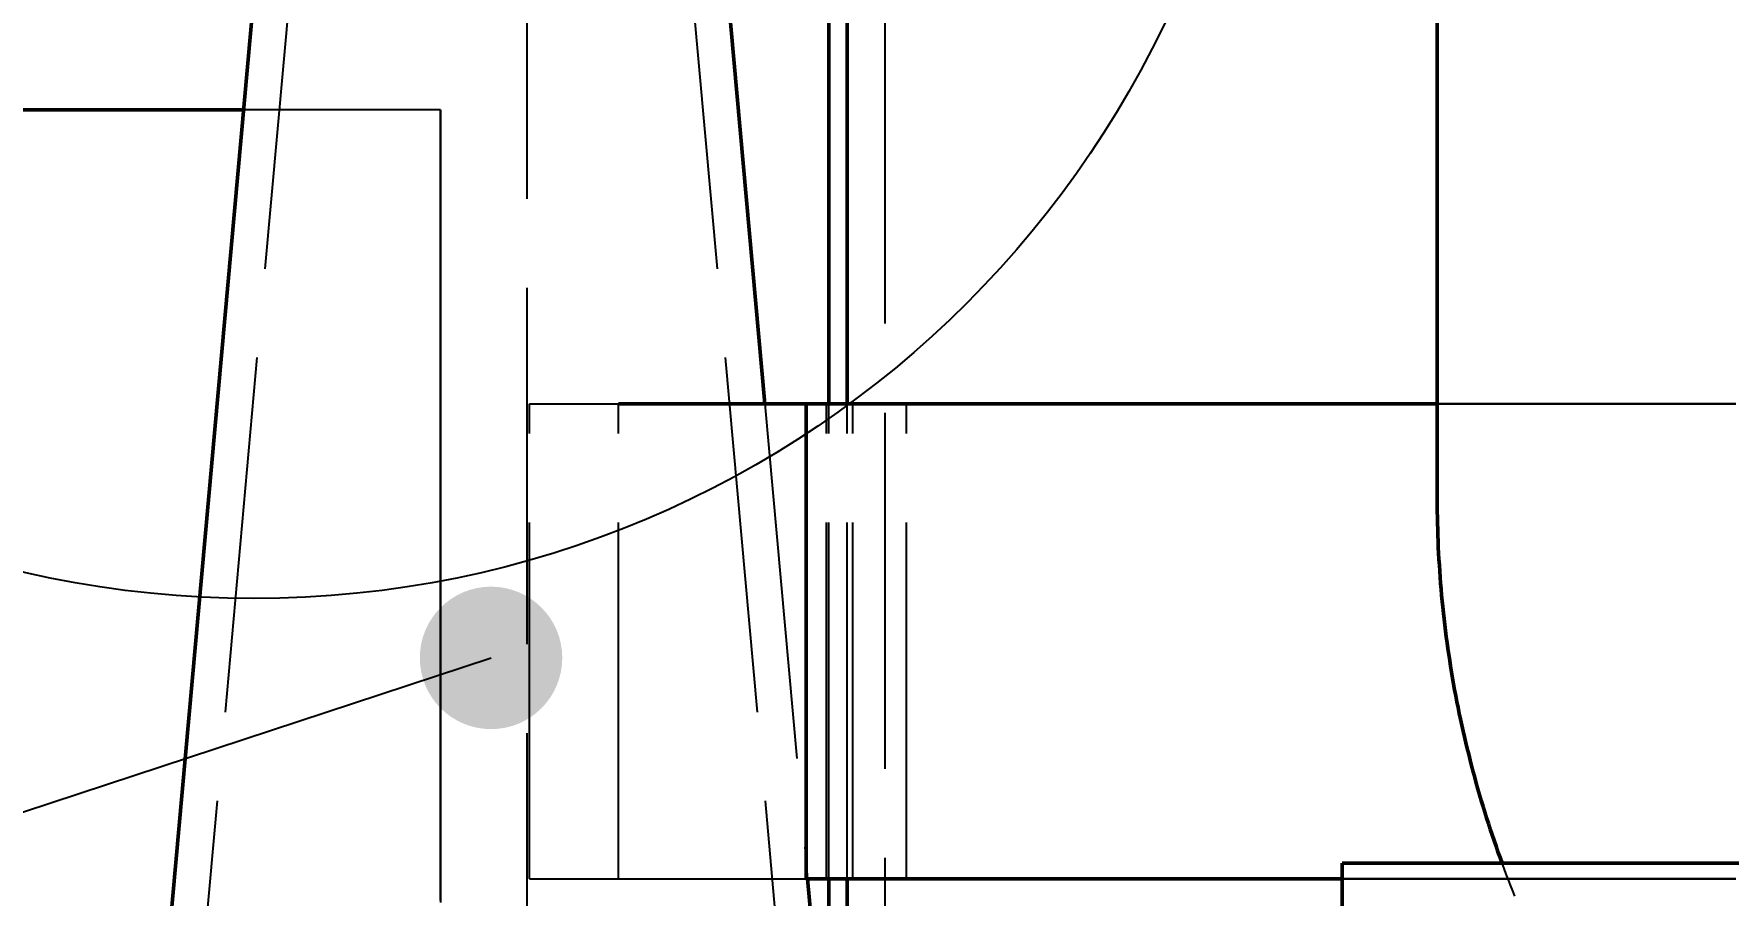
# Model space of a CAD drawing. Header units: millimetres. Extents: x 0 to 420, y 0 to 297.
# Drawn here: x 66.07 to 80.35, y 176.39 to 183.64 of the extents above; entities that cross this region are included whole.
import ezdxf

# ---------------------------------------------------------------- set-up
doc = ezdxf.new("R2010")
doc.units = ezdxf.units.MM
doc.linetypes.add('ISO02-TRAZOS', pattern=[3.75, 3, -0.75])
for name, color, linetype, lineweight in [('01-VISIBLE', 7, 'CONTINUOUS', 50), ('02-OCULTA', 4, 'ISO02-TRAZOS', 25), ('04-COTA', 3, 'CONTINUOUS', 25), ('08-FINA', 5, 'CONTINUOUS', 25)]:
    doc.layers.add(name, color=color, linetype=linetype, lineweight=lineweight)
doc.styles.add('ISO3098', font='isocpeur.ttf')
doc.dimstyles.new('FLAMA-ISO', dxfattribs={"dimtxt": 3.5, "dimasz": 3, "dimexe": 2, "dimexo": 1, "dimgap": 1, "dimtad": 1, "dimdec": 1, "dimtxsty": 'ISO3098', "dimcen": 2.5, "dimclrd": 3, "dimclre": 3, "dimclrt": 3, "dimazin": 3, "dimtfac": 1, "dimtmove": 0, "dimatfit": 3, "dimlwd": 25, "dimlwe": 25})

msp = doc.modelspace()

# ---------------------------------------------------------------- hatches: boundary and pattern name
at = {"layer": '08-FINA'}
h = msp.add_hatch(color=7, dxfattribs=at)
h.dxf.hatch_style = 1
edge = h.paths.add_edge_path()
edge.add_arc((69.925, 178.385), 0.6, 0, 360)

# ---------------------------------------------------------------- linework, layer by layer
at = {"layer": '01-VISIBLE'}
for p, q in [((72.77, 180.525), (72.77, 206.105)), ((72.925, 180.525), (72.925, 206.105)), ((77.896, 179.72), (77.896, 191.075)), ((68.325, 188.385), (66.525, 168.385)), ((71.525, 188.385), (72.232, 180.525)), ((67.84, 183), (64, 183)), ((71, 180.525), (72.58, 180.525)), ((72.58, 176.525), (72.58, 180.525)), ((77.096, 173.657), (77.096, 176.657)), ((77.096, 176.657), (96.404, 176.657)), ((72.592, 176.525), (73.325, 168.385)), ((72.77, 174.552), (72.77, 176.525)), ((72.925, 166.4), (72.925, 176.525))]:
    msp.add_line(p, q, dxfattribs=at)
for points in [[(72.58, 180.525), (72.63, 180.525), (72.68, 180.525), (72.73, 180.525), (72.781, 180.525), (72.831, 180.525), (72.881, 180.525), (72.931, 180.525), (72.981, 180.525), (73.031, 180.525), (73.082, 180.525), (73.132, 180.525), (73.182, 180.525), (73.232, 180.525), (73.282, 180.525), (73.332, 180.525), (73.382, 180.525), (73.433, 180.525), (73.483, 180.525), (73.533, 180.525), (73.583, 180.525), (73.633, 180.525), (73.683, 180.525), (73.734, 180.525), (73.784, 180.525), (73.834, 180.525), (73.884, 180.525), (73.934, 180.525), (73.984, 180.525), (74.034, 180.525), (74.085, 180.525), (74.135, 180.525), (74.185, 180.525), (74.235, 180.525), (74.285, 180.525), (74.335, 180.525), (74.386, 180.525), (74.436, 180.525), (74.486, 180.525), (74.536, 180.525), (74.586, 180.525), (74.636, 180.525), (74.686, 180.525), (74.737, 180.525), (74.787, 180.525), (74.837, 180.525), (74.887, 180.525), (74.937, 180.525), (74.987, 180.525), (75.038, 180.525), (75.088, 180.525), (75.138, 180.525), (75.188, 180.525), (75.238, 180.525), (75.288, 180.525), (75.338, 180.525), (75.389, 180.525), (75.439, 180.525), (75.489, 180.525), (75.539, 180.525), (75.589, 180.525), (75.639, 180.525), (75.69, 180.525), (75.74, 180.525), (75.79, 180.525), (75.84, 180.525), (75.89, 180.525), (75.94, 180.525), (75.99, 180.525), (76.041, 180.525), (76.091, 180.525), (76.141, 180.525), (76.191, 180.525), (76.241, 180.525), (76.291, 180.525), (76.342, 180.525), (76.392, 180.525), (76.442, 180.525), (76.492, 180.525), (76.542, 180.525), (76.592, 180.525), (76.642, 180.525), (76.693, 180.525), (76.743, 180.525), (76.793, 180.525), (76.843, 180.525), (76.893, 180.525), (76.943, 180.525), (76.993, 180.525), (77.044, 180.525), (77.094, 180.525), (77.144, 180.525), (77.194, 180.525), (77.244, 180.525), (77.294, 180.525), (77.345, 180.525), (77.395, 180.525), (77.445, 180.525), (77.495, 180.525), (77.545, 180.525), (77.595, 180.525), (77.645, 180.525), (77.696, 180.525), (77.746, 180.525), (77.796, 180.525), (77.846, 180.525), (77.896, 180.525)], [(78.443, 176.657), (78.425, 176.705), (78.408, 176.752), (78.392, 176.8), (78.375, 176.848), (78.359, 176.895), (78.343, 176.943), (78.327, 176.991), (78.312, 177.039), (78.297, 177.087), (78.282, 177.135), (78.267, 177.184), (78.253, 177.232), (78.239, 177.28), (78.225, 177.329), (78.212, 177.378), (78.198, 177.426), (78.186, 177.475), (78.173, 177.524), (78.161, 177.573), (78.148, 177.622), (78.137, 177.671), (78.125, 177.72), (78.114, 177.769), (78.103, 177.818), (78.092, 177.868), (78.082, 177.917), (78.072, 177.966), (78.062, 178.016), (78.052, 178.065), (78.043, 178.115), (78.034, 178.164), (78.025, 178.214), (78.017, 178.264), (78.009, 178.314), (78.001, 178.363), (77.993, 178.413), (77.986, 178.463), (77.979, 178.513), (77.972, 178.563), (77.966, 178.613), (77.96, 178.663), (77.954, 178.713), (77.948, 178.763), (77.943, 178.814), (77.938, 178.864), (77.933, 178.914), (77.929, 178.964), (77.924, 179.014), (77.921, 179.065), (77.917, 179.115), (77.914, 179.165), (77.911, 179.216), (77.908, 179.266), (77.905, 179.316), (77.903, 179.367), (77.901, 179.417), (77.9, 179.468), (77.899, 179.518), (77.898, 179.568), (77.897, 179.619), (77.896, 179.669), (77.896, 179.72)], [(72.58, 176.525), (72.63, 176.525), (72.68, 176.525), (72.731, 176.525), (72.781, 176.525), (72.831, 176.525), (72.881, 176.525), (72.931, 176.525), (72.981, 176.525), (73.032, 176.525), (73.082, 176.525), (73.132, 176.525), (73.182, 176.525), (73.232, 176.525), (73.283, 176.525), (73.333, 176.525), (73.383, 176.525), (73.433, 176.525), (73.483, 176.525), (73.533, 176.525), (73.584, 176.525), (73.634, 176.525), (73.684, 176.525), (73.734, 176.525), (73.784, 176.525), (73.835, 176.525), (73.885, 176.525), (73.935, 176.525), (73.985, 176.525), (74.035, 176.525), (74.085, 176.525), (74.136, 176.525), (74.186, 176.525), (74.236, 176.525), (74.286, 176.525), (74.336, 176.525), (74.387, 176.525), (74.437, 176.525), (74.487, 176.525), (74.537, 176.525), (74.587, 176.525), (74.637, 176.525), (74.688, 176.525), (74.738, 176.525), (74.788, 176.525), (74.838, 176.525), (74.888, 176.525), (74.938, 176.525), (74.989, 176.525), (75.039, 176.525), (75.089, 176.525), (75.139, 176.525), (75.189, 176.525), (75.24, 176.525), (75.29, 176.525), (75.34, 176.525), (75.39, 176.525), (75.44, 176.525), (75.49, 176.525), (75.541, 176.525), (75.591, 176.525), (75.641, 176.525), (75.691, 176.525), (75.741, 176.525), (75.792, 176.525), (75.842, 176.525), (75.892, 176.525), (75.942, 176.525), (75.992, 176.525), (76.042, 176.525), (76.093, 176.525), (76.143, 176.525), (76.193, 176.525), (76.243, 176.525), (76.293, 176.525), (76.344, 176.525), (76.394, 176.525), (76.444, 176.525), (76.494, 176.525), (76.544, 176.525), (76.594, 176.525), (76.645, 176.525), (76.695, 176.525), (76.745, 176.525), (76.795, 176.525), (76.845, 176.525), (76.896, 176.525), (76.946, 176.525), (76.996, 176.525), (77.046, 176.525), (77.096, 176.525)]]:
    msp.add_lwpolyline(points, dxfattribs=at)
at = {"layer": '02-OCULTA'}
for p, q in [((70.23, 171), (70.23, 220.657)), ((73.245, 166.2), (73.245, 206.8)), ((68.625, 188.385), (66.825, 168.385)), ((71.225, 188.385), (73.025, 168.385)), ((69.5, 183), (67.84, 183)), ((70.25, 180.525), (72.75, 180.525)), ((70.25, 180.525), (71, 180.525)), ((70.25, 176.525), (70.25, 180.525)), ((70.25, 176.525), (70.25, 180.525)), ((71, 176.525), (71, 180.525)), ((71, 176.525), (71, 180.525)), ((72.232, 180.525), (72.592, 176.525)), ((72.75, 176.525), (72.75, 180.525)), ((72.75, 176.525), (72.75, 180.525)), ((72.77, 176.525), (72.77, 180.525)), ((72.925, 176.525), (72.925, 180.525)), ((72.972, 176.525), (72.972, 180.525)), ((72.972, 176.525), (72.972, 180.525)), ((72.972, 180.525), (73.425, 180.525)), ((72.972, 180.525), (73.425, 180.525)), ((73.425, 176.525), (73.425, 180.525)), ((73.425, 176.525), (73.425, 180.525)), ((77.096, 173.657), (77.096, 176.657)), ((77.096, 176.657), (85.75, 176.657)), ((70.25, 176.525), (72.75, 176.525)), ((70.25, 176.525), (71, 176.525)), ((71, 176.525), (72.58, 176.525)), ((72.972, 176.525), (73.425, 176.525)), ((72.972, 176.525), (73.425, 176.525))]:
    msp.add_line(p, q, dxfattribs=at)
for points in [[(69.5, 176.343), (69.5, 176.393), (69.5, 176.443), (69.5, 176.493), (69.5, 176.543), (69.5, 176.593), (69.5, 176.643), (69.5, 176.694), (69.5, 176.744), (69.5, 176.794), (69.5, 176.844), (69.5, 176.894), (69.5, 176.944), (69.5, 176.994), (69.5, 177.044), (69.5, 177.094), (69.5, 177.144), (69.5, 177.194), (69.5, 177.244), (69.5, 177.294), (69.5, 177.344), (69.5, 177.394), (69.5, 177.444), (69.5, 177.494), (69.5, 177.544), (69.5, 177.594), (69.5, 177.645), (69.5, 177.695), (69.5, 177.745), (69.5, 177.795), (69.5, 177.845), (69.5, 177.895), (69.5, 177.945), (69.5, 177.995), (69.5, 178.045), (69.5, 178.095), (69.5, 178.145), (69.5, 178.195), (69.5, 178.245), (69.5, 178.295), (69.5, 178.345), (69.5, 178.395), (69.5, 178.445), (69.5, 178.495), (69.5, 178.545), (69.5, 178.595), (69.5, 178.646), (69.5, 178.696), (69.5, 178.746), (69.5, 178.796), (69.5, 178.846), (69.5, 178.896), (69.5, 178.946), (69.5, 178.996), (69.5, 179.046), (69.5, 179.096), (69.5, 179.146), (69.5, 179.196), (69.5, 179.246), (69.5, 179.296), (69.5, 179.346), (69.5, 179.396), (69.5, 179.446), (69.5, 179.496), (69.5, 179.546), (69.5, 179.597), (69.5, 179.647), (69.5, 179.697), (69.5, 179.747), (69.5, 179.797), (69.5, 179.847), (69.5, 179.897), (69.5, 179.947), (69.5, 179.997), (69.5, 180.047), (69.5, 180.097), (69.5, 180.147), (69.5, 180.197), (69.5, 180.247), (69.5, 180.297), (69.5, 180.347), (69.5, 180.397), (69.5, 180.447), (69.5, 180.497), (69.5, 180.547), (69.5, 180.598), (69.5, 180.648), (69.5, 180.698), (69.5, 180.748), (69.5, 180.798), (69.5, 180.848), (69.5, 180.898), (69.5, 180.948), (69.5, 180.998), (69.5, 181.048), (69.5, 181.098), (69.5, 181.148), (69.5, 181.198), (69.5, 181.248), (69.5, 181.298), (69.5, 181.348), (69.5, 181.398), (69.5, 181.448), (69.5, 181.498), (69.5, 181.549), (69.5, 181.599), (69.5, 181.649), (69.5, 181.699), (69.5, 181.749), (69.5, 181.799), (69.5, 181.849), (69.5, 181.899), (69.5, 181.949), (69.5, 181.999), (69.5, 182.049), (69.5, 182.099), (69.5, 182.149), (69.5, 182.199), (69.5, 182.249), (69.5, 182.299), (69.5, 182.349), (69.5, 182.399), (69.5, 182.449), (69.5, 182.499), (69.5, 182.55), (69.5, 182.6), (69.5, 182.65), (69.5, 182.7), (69.5, 182.75), (69.5, 182.8), (69.5, 182.85), (69.5, 182.9), (69.5, 182.95), (69.5, 183)], [(69.5, 183), (69.5, 182.925), (69.5, 182.85), (69.5, 182.775), (69.5, 182.7), (69.5, 182.625), (69.5, 182.55), (69.5, 182.475), (69.5, 182.4), (69.5, 182.325), (69.5, 182.25), (69.5, 182.175), (69.5, 182.1), (69.5, 182.025), (69.5, 181.95), (69.5, 181.875), (69.5, 181.8), (69.5, 181.725), (69.5, 181.65), (69.5, 181.575), (69.5, 181.5), (69.5, 181.425), (69.5, 181.35), (69.5, 181.275), (69.5, 181.2), (69.5, 181.125), (69.5, 181.05), (69.5, 180.975), (69.5, 180.9), (69.5, 180.825), (69.5, 180.75), (69.5, 180.675), (69.5, 180.6), (69.5, 180.525), (69.5, 180.45), (69.5, 180.375), (69.5, 180.3), (69.5, 180.225), (69.5, 180.15), (69.5, 180.075), (69.5, 180), (69.5, 179.925), (69.5, 179.85), (69.5, 179.775), (69.5, 179.7), (69.5, 179.625), (69.5, 179.55), (69.5, 179.475), (69.5, 179.4), (69.5, 179.325), (69.5, 179.25), (69.5, 179.175), (69.5, 179.1), (69.5, 179.025), (69.5, 178.95), (69.5, 178.875), (69.5, 178.8), (69.5, 178.725), (69.5, 178.65), (69.5, 178.575), (69.5, 178.5), (69.5, 178.425), (69.5, 178.35), (69.5, 178.275), (69.5, 178.2), (69.5, 178.125), (69.5, 178.05), (69.5, 177.975), (69.5, 177.9), (69.5, 177.825), (69.5, 177.75), (69.5, 177.675), (69.5, 177.6), (69.5, 177.525), (69.5, 177.45), (69.5, 177.375), (69.5, 177.3), (69.5, 177.225), (69.5, 177.15), (69.5, 177.075), (69.5, 177), (69.5, 176.925), (69.5, 176.85), (69.5, 176.775), (69.5, 176.7), (69.5, 176.625), (69.5, 176.55), (69.5, 176.475), (69.5, 176.4), (69.5, 176.325)], [(80.38, 180.525), (80.31, 180.525), (80.24, 180.525), (80.17, 180.525), (80.1, 180.525), (80.03, 180.525), (79.96, 180.525), (79.89, 180.525), (79.82, 180.525), (79.75, 180.525), (79.68, 180.525), (79.61, 180.525), (79.54, 180.525), (79.47, 180.525), (79.4, 180.525), (79.33, 180.525), (79.26, 180.525), (79.19, 180.525), (79.12, 180.525), (79.05, 180.525), (78.98, 180.525), (78.91, 180.525), (78.84, 180.525), (78.77, 180.525), (78.7, 180.525), (78.63, 180.525), (78.56, 180.525), (78.49, 180.525), (78.42, 180.525), (78.35, 180.525), (78.28, 180.525), (78.21, 180.525), (78.14, 180.525), (78.07, 180.525), (78, 180.525), (77.93, 180.525), (77.86, 180.525), (77.79, 180.525), (77.72, 180.525), (77.65, 180.525), (77.58, 180.525), (77.51, 180.525), (77.44, 180.525), (77.37, 180.525), (77.3, 180.525), (77.23, 180.525), (77.16, 180.525), (77.09, 180.525), (77.02, 180.525), (76.95, 180.525), (76.88, 180.525), (76.81, 180.525), (76.74, 180.525), (76.67, 180.525), (76.6, 180.525), (76.53, 180.525), (76.46, 180.525), (76.39, 180.525), (76.32, 180.525), (76.25, 180.525), (76.18, 180.525), (76.11, 180.525), (76.04, 180.525), (75.97, 180.525), (75.9, 180.525), (75.83, 180.525), (75.76, 180.525), (75.69, 180.525), (75.62, 180.525), (75.55, 180.525), (75.48, 180.525), (75.41, 180.525), (75.34, 180.525), (75.27, 180.525), (75.2, 180.525), (75.13, 180.525), (75.06, 180.525), (74.99, 180.525), (74.92, 180.525), (74.85, 180.525), (74.78, 180.525), (74.71, 180.525), (74.64, 180.525), (74.57, 180.525), (74.5, 180.525), (74.43, 180.525), (74.36, 180.525), (74.29, 180.525), (74.22, 180.525), (74.15, 180.525), (74.08, 180.525), (74.01, 180.525), (73.94, 180.525), (73.87, 180.525), (73.8, 180.525), (73.73, 180.525), (73.66, 180.525), (73.59, 180.525), (73.52, 180.525), (73.45, 180.525), (73.38, 180.525), (73.31, 180.525), (73.24, 180.525), (73.17, 180.525), (73.1, 180.525), (73.03, 180.525), (72.96, 180.525), (72.89, 180.525), (72.82, 180.525), (72.75, 180.525)], [(72.972, 180.525), (73.04, 180.525), (73.109, 180.525), (73.178, 180.525), (73.247, 180.525), (73.316, 180.525), (73.385, 180.525), (73.454, 180.525), (73.523, 180.525), (73.592, 180.525), (73.661, 180.525), (73.729, 180.525), (73.798, 180.525), (73.867, 180.525), (73.936, 180.525), (74.005, 180.525), (74.074, 180.525), (74.143, 180.525), (74.212, 180.525), (74.281, 180.525), (74.349, 180.525), (74.418, 180.525), (74.487, 180.525), (74.556, 180.525), (74.625, 180.525), (74.694, 180.525), (74.763, 180.525), (74.832, 180.525), (74.901, 180.525), (74.969, 180.525), (75.038, 180.525), (75.107, 180.525), (75.176, 180.525), (75.245, 180.525), (75.314, 180.525), (75.383, 180.525), (75.452, 180.525), (75.521, 180.525), (75.589, 180.525), (75.658, 180.525), (75.727, 180.525), (75.796, 180.525), (75.865, 180.525), (75.934, 180.525), (76.003, 180.525), (76.072, 180.525), (76.141, 180.525), (76.21, 180.525), (76.278, 180.525), (76.347, 180.525), (76.416, 180.525), (76.485, 180.525), (76.554, 180.525), (76.623, 180.525), (76.692, 180.525), (76.761, 180.525), (76.83, 180.525), (76.898, 180.525), (76.967, 180.525), (77.036, 180.525), (77.105, 180.525), (77.174, 180.525), (77.243, 180.525), (77.312, 180.525), (77.381, 180.525), (77.45, 180.525), (77.518, 180.525), (77.587, 180.525), (77.656, 180.525), (77.725, 180.525), (77.794, 180.525), (77.863, 180.525), (77.932, 180.525), (78.001, 180.525), (78.07, 180.525), (78.138, 180.525), (78.207, 180.525), (78.276, 180.525), (78.345, 180.525), (78.414, 180.525), (78.483, 180.525), (78.552, 180.525), (78.621, 180.525), (78.69, 180.525), (78.759, 180.525), (78.827, 180.525), (78.896, 180.525), (78.965, 180.525), (79.034, 180.525), (79.103, 180.525), (79.172, 180.525), (79.241, 180.525), (79.31, 180.525), (79.379, 180.525), (79.447, 180.525), (79.516, 180.525), (79.585, 180.525), (79.654, 180.525), (79.723, 180.525), (79.792, 180.525), (79.861, 180.525), (79.93, 180.525), (79.999, 180.525), (80.067, 180.525), (80.136, 180.525), (80.205, 180.525), (80.274, 180.525), (80.343, 180.525), (80.412, 180.525)], [(80.412, 180.525), (80.343, 180.525), (80.274, 180.525), (80.205, 180.525), (80.136, 180.525), (80.067, 180.525), (79.999, 180.525), (79.93, 180.525), (79.861, 180.525), (79.792, 180.525), (79.723, 180.525), (79.654, 180.525), (79.585, 180.525), (79.516, 180.525), (79.447, 180.525), (79.379, 180.525), (79.31, 180.525), (79.241, 180.525), (79.172, 180.525), (79.103, 180.525), (79.034, 180.525), (78.965, 180.525), (78.896, 180.525), (78.827, 180.525), (78.759, 180.525), (78.69, 180.525), (78.621, 180.525), (78.552, 180.525), (78.483, 180.525), (78.414, 180.525), (78.345, 180.525), (78.276, 180.525), (78.207, 180.525), (78.138, 180.525), (78.07, 180.525), (78.001, 180.525), (77.932, 180.525), (77.863, 180.525), (77.794, 180.525), (77.725, 180.525), (77.656, 180.525), (77.587, 180.525), (77.518, 180.525), (77.45, 180.525), (77.381, 180.525), (77.312, 180.525), (77.243, 180.525), (77.174, 180.525), (77.105, 180.525), (77.036, 180.525), (76.967, 180.525), (76.898, 180.525), (76.83, 180.525), (76.761, 180.525), (76.692, 180.525), (76.623, 180.525), (76.554, 180.525), (76.485, 180.525), (76.416, 180.525), (76.347, 180.525), (76.278, 180.525), (76.21, 180.525), (76.141, 180.525), (76.072, 180.525), (76.003, 180.525), (75.934, 180.525), (75.865, 180.525), (75.796, 180.525), (75.727, 180.525), (75.658, 180.525), (75.589, 180.525), (75.521, 180.525), (75.452, 180.525), (75.383, 180.525), (75.314, 180.525), (75.245, 180.525), (75.176, 180.525), (75.107, 180.525), (75.038, 180.525), (74.969, 180.525), (74.901, 180.525), (74.832, 180.525), (74.763, 180.525), (74.694, 180.525), (74.625, 180.525), (74.556, 180.525), (74.487, 180.525), (74.418, 180.525), (74.349, 180.525), (74.281, 180.525), (74.212, 180.525), (74.143, 180.525), (74.074, 180.525), (74.005, 180.525), (73.936, 180.525), (73.867, 180.525), (73.798, 180.525), (73.729, 180.525), (73.661, 180.525), (73.592, 180.525), (73.523, 180.525), (73.454, 180.525), (73.385, 180.525), (73.316, 180.525), (73.247, 180.525), (73.178, 180.525), (73.109, 180.525), (73.04, 180.525), (72.972, 180.525)], [(77.896, 180.525), (77.946, 180.525), (77.996, 180.525), (78.046, 180.525), (78.096, 180.525), (78.146, 180.525), (78.196, 180.525), (78.246, 180.525), (78.296, 180.525), (78.346, 180.525), (78.396, 180.525), (78.446, 180.525), (78.496, 180.525), (78.546, 180.525), (78.596, 180.525), (78.646, 180.525), (78.696, 180.525), (78.746, 180.525), (78.796, 180.525), (78.846, 180.525), (78.896, 180.525), (78.946, 180.525), (78.996, 180.525), (79.046, 180.525), (79.096, 180.525), (79.146, 180.525), (79.196, 180.525), (79.246, 180.525), (79.296, 180.525), (79.346, 180.525), (79.396, 180.525), (79.446, 180.525), (79.496, 180.525), (79.546, 180.525), (79.596, 180.525), (79.646, 180.525), (79.696, 180.525), (79.746, 180.525), (79.796, 180.525), (79.846, 180.525), (79.896, 180.525), (79.946, 180.525), (79.996, 180.525), (80.046, 180.525), (80.096, 180.525), (80.146, 180.525), (80.196, 180.525), (80.246, 180.525), (80.296, 180.525), (80.346, 180.525), (80.396, 180.525)], [(78.551, 176.378), (78.532, 176.424), (78.514, 176.471), (78.496, 176.517), (78.478, 176.564), (78.46, 176.611), (78.443, 176.657)], [(80.38, 176.525), (80.31, 176.525), (80.24, 176.525), (80.17, 176.525), (80.1, 176.525), (80.03, 176.525), (79.96, 176.525), (79.89, 176.525), (79.82, 176.525), (79.75, 176.525), (79.68, 176.525), (79.61, 176.525), (79.54, 176.525), (79.47, 176.525), (79.4, 176.525), (79.33, 176.525), (79.26, 176.525), (79.19, 176.525), (79.12, 176.525), (79.05, 176.525), (78.98, 176.525), (78.91, 176.525), (78.84, 176.525), (78.77, 176.525), (78.7, 176.525), (78.63, 176.525), (78.56, 176.525), (78.49, 176.525), (78.42, 176.525), (78.35, 176.525), (78.28, 176.525), (78.21, 176.525), (78.14, 176.525), (78.07, 176.525), (78, 176.525), (77.93, 176.525), (77.86, 176.525), (77.79, 176.525), (77.72, 176.525), (77.65, 176.525), (77.58, 176.525), (77.51, 176.525), (77.44, 176.525), (77.37, 176.525), (77.3, 176.525), (77.23, 176.525), (77.16, 176.525), (77.09, 176.525), (77.02, 176.525), (76.95, 176.525), (76.88, 176.525), (76.81, 176.525), (76.74, 176.525), (76.67, 176.525), (76.6, 176.525), (76.53, 176.525), (76.46, 176.525), (76.39, 176.525), (76.32, 176.525), (76.25, 176.525), (76.18, 176.525), (76.11, 176.525), (76.04, 176.525), (75.97, 176.525), (75.9, 176.525), (75.83, 176.525), (75.76, 176.525), (75.69, 176.525), (75.62, 176.525), (75.55, 176.525), (75.48, 176.525), (75.41, 176.525), (75.34, 176.525), (75.27, 176.525), (75.2, 176.525), (75.13, 176.525), (75.06, 176.525), (74.99, 176.525), (74.92, 176.525), (74.85, 176.525), (74.78, 176.525), (74.71, 176.525), (74.64, 176.525), (74.57, 176.525), (74.5, 176.525), (74.43, 176.525), (74.36, 176.525), (74.29, 176.525), (74.22, 176.525), (74.15, 176.525), (74.08, 176.525), (74.01, 176.525), (73.94, 176.525), (73.87, 176.525), (73.8, 176.525), (73.73, 176.525), (73.66, 176.525), (73.59, 176.525), (73.52, 176.525), (73.45, 176.525), (73.38, 176.525), (73.31, 176.525), (73.24, 176.525), (73.17, 176.525), (73.1, 176.525), (73.03, 176.525), (72.96, 176.525), (72.89, 176.525), (72.82, 176.525), (72.75, 176.525)], [(72.972, 176.525), (73.04, 176.525), (73.109, 176.525), (73.178, 176.525), (73.247, 176.525), (73.316, 176.525), (73.385, 176.525), (73.454, 176.525), (73.523, 176.525), (73.592, 176.525), (73.661, 176.525), (73.729, 176.525), (73.798, 176.525), (73.867, 176.525), (73.936, 176.525), (74.005, 176.525), (74.074, 176.525), (74.143, 176.525), (74.212, 176.525), (74.281, 176.525), (74.349, 176.525), (74.418, 176.525), (74.487, 176.525), (74.556, 176.525), (74.625, 176.525), (74.694, 176.525), (74.763, 176.525), (74.832, 176.525), (74.901, 176.525), (74.969, 176.525), (75.038, 176.525), (75.107, 176.525), (75.176, 176.525), (75.245, 176.525), (75.314, 176.525), (75.383, 176.525), (75.452, 176.525), (75.521, 176.525), (75.589, 176.525), (75.658, 176.525), (75.727, 176.525), (75.796, 176.525), (75.865, 176.525), (75.934, 176.525), (76.003, 176.525), (76.072, 176.525), (76.141, 176.525), (76.21, 176.525), (76.278, 176.525), (76.347, 176.525), (76.416, 176.525), (76.485, 176.525), (76.554, 176.525), (76.623, 176.525), (76.692, 176.525), (76.761, 176.525), (76.83, 176.525), (76.898, 176.525), (76.967, 176.525), (77.036, 176.525), (77.105, 176.525), (77.174, 176.525), (77.243, 176.525), (77.312, 176.525), (77.381, 176.525), (77.45, 176.525), (77.518, 176.525), (77.587, 176.525), (77.656, 176.525), (77.725, 176.525), (77.794, 176.525), (77.863, 176.525), (77.932, 176.525), (78.001, 176.525), (78.07, 176.525), (78.138, 176.525), (78.207, 176.525), (78.276, 176.525), (78.345, 176.525), (78.414, 176.525), (78.483, 176.525), (78.552, 176.525), (78.621, 176.525), (78.69, 176.525), (78.759, 176.525), (78.827, 176.525), (78.896, 176.525), (78.965, 176.525), (79.034, 176.525), (79.103, 176.525), (79.172, 176.525), (79.241, 176.525), (79.31, 176.525), (79.379, 176.525), (79.447, 176.525), (79.516, 176.525), (79.585, 176.525), (79.654, 176.525), (79.723, 176.525), (79.792, 176.525), (79.861, 176.525), (79.93, 176.525), (79.999, 176.525), (80.067, 176.525), (80.136, 176.525), (80.205, 176.525), (80.274, 176.525), (80.343, 176.525), (80.412, 176.525)], [(80.412, 176.525), (80.343, 176.525), (80.274, 176.525), (80.205, 176.525), (80.136, 176.525), (80.067, 176.525), (79.999, 176.525), (79.93, 176.525), (79.861, 176.525), (79.792, 176.525), (79.723, 176.525), (79.654, 176.525), (79.585, 176.525), (79.516, 176.525), (79.447, 176.525), (79.379, 176.525), (79.31, 176.525), (79.241, 176.525), (79.172, 176.525), (79.103, 176.525), (79.034, 176.525), (78.965, 176.525), (78.896, 176.525), (78.827, 176.525), (78.759, 176.525), (78.69, 176.525), (78.621, 176.525), (78.552, 176.525), (78.483, 176.525), (78.414, 176.525), (78.345, 176.525), (78.276, 176.525), (78.207, 176.525), (78.138, 176.525), (78.07, 176.525), (78.001, 176.525), (77.932, 176.525), (77.863, 176.525), (77.794, 176.525), (77.725, 176.525), (77.656, 176.525), (77.587, 176.525), (77.518, 176.525), (77.45, 176.525), (77.381, 176.525), (77.312, 176.525), (77.243, 176.525), (77.174, 176.525), (77.105, 176.525), (77.036, 176.525), (76.967, 176.525), (76.898, 176.525), (76.83, 176.525), (76.761, 176.525), (76.692, 176.525), (76.623, 176.525), (76.554, 176.525), (76.485, 176.525), (76.416, 176.525), (76.347, 176.525), (76.278, 176.525), (76.21, 176.525), (76.141, 176.525), (76.072, 176.525), (76.003, 176.525), (75.934, 176.525), (75.865, 176.525), (75.796, 176.525), (75.727, 176.525), (75.658, 176.525), (75.589, 176.525), (75.521, 176.525), (75.452, 176.525), (75.383, 176.525), (75.314, 176.525), (75.245, 176.525), (75.176, 176.525), (75.107, 176.525), (75.038, 176.525), (74.969, 176.525), (74.901, 176.525), (74.832, 176.525), (74.763, 176.525), (74.694, 176.525), (74.625, 176.525), (74.556, 176.525), (74.487, 176.525), (74.418, 176.525), (74.349, 176.525), (74.281, 176.525), (74.212, 176.525), (74.143, 176.525), (74.074, 176.525), (74.005, 176.525), (73.936, 176.525), (73.867, 176.525), (73.798, 176.525), (73.729, 176.525), (73.661, 176.525), (73.592, 176.525), (73.523, 176.525), (73.454, 176.525), (73.385, 176.525), (73.316, 176.525), (73.247, 176.525), (73.178, 176.525), (73.109, 176.525), (73.04, 176.525), (72.972, 176.525)], [(77.096, 176.525), (77.146, 176.525), (77.196, 176.525), (77.246, 176.525), (77.296, 176.525), (77.346, 176.525), (77.396, 176.525), (77.446, 176.525), (77.496, 176.525), (77.546, 176.525), (77.596, 176.525), (77.646, 176.525), (77.696, 176.525), (77.747, 176.525), (77.797, 176.525), (77.847, 176.525), (77.897, 176.525), (77.947, 176.525), (77.997, 176.525), (78.047, 176.525), (78.097, 176.525), (78.147, 176.525), (78.197, 176.525), (78.247, 176.525), (78.297, 176.525), (78.347, 176.525), (78.397, 176.525), (78.447, 176.525), (78.497, 176.525), (78.547, 176.525), (78.597, 176.525), (78.647, 176.525), (78.697, 176.525), (78.747, 176.525), (78.797, 176.525), (78.847, 176.525), (78.897, 176.525), (78.947, 176.525), (78.997, 176.525), (79.047, 176.525), (79.097, 176.525), (79.147, 176.525), (79.197, 176.525), (79.247, 176.525), (79.297, 176.525), (79.347, 176.525), (79.397, 176.525), (79.447, 176.525), (79.497, 176.525), (79.547, 176.525), (79.597, 176.525), (79.647, 176.525), (79.697, 176.525), (79.747, 176.525), (79.797, 176.525), (79.847, 176.525), (79.897, 176.525), (79.947, 176.525), (79.997, 176.525), (80.047, 176.525), (80.097, 176.525), (80.147, 176.525), (80.197, 176.525), (80.247, 176.525), (80.297, 176.525), (80.348, 176.525)]]:
    msp.add_lwpolyline(points, dxfattribs=at)
at = {"layer": '08-FINA'}
msp.add_line((34.8, 166.826), (69.925, 178.385), dxfattribs=at)
msp.add_circle((67.925, 187.385), 8.5, dxfattribs=at)

# ---------------------------------------------------------------- dimensions: what is measured, and where the dimension line sits
at = {"layer": '04-COTA'}
msp.add_linear_dim(base=(53, 153), p1=(72.925, 153), p2=(83.75, 218.93), angle=90, dimstyle='FLAMA-ISO', override={"dimlfac": 10}, dxfattribs=at).render()

doc.saveas('drawing.dxf')
